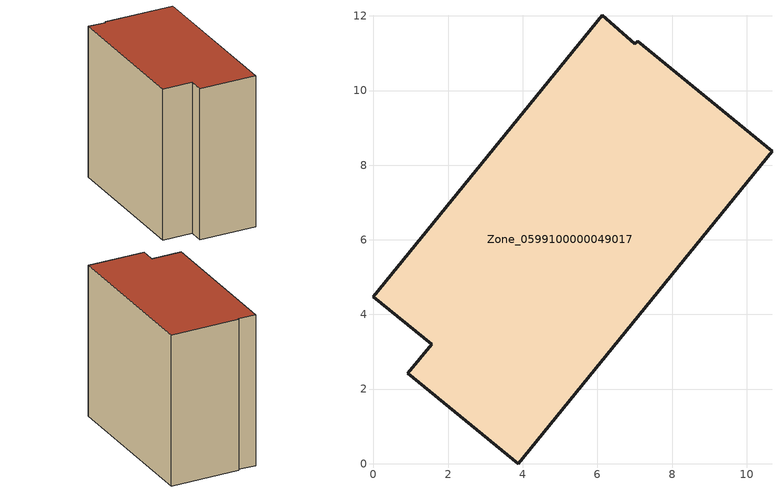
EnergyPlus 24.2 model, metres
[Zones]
Zone_0599100000049017
 floor ground (C_G): 7.08,11.32 10.68,8.38 3.88,0 0.92,2.42 1.56,3.2 0,4.48 6.13,12.02 7,11.25 z0
 wall outside (C_F): 1.56,3.2 0.92,2.42 3.88,0 10.68,8.38 7.08,11.32 7,11.25 6.13,12.02 0,4.48 1.56,3.2 z0:10.26
 roof outside (C_R): 10.68,8.38 7.08,11.32 7,11.25 6.13,12.02 0,4.48 1.56,3.2 0.92,2.42 3.88,0 z10.26
[BUILDING]
Pand.0599100000049017: North Axis=0; Terrain=City; Loads Convergence Tolerance Value=0.04; Temperature Convergence Tolerance Value=0.4; Solar Distribution=FullExterior; Maximum Number of Warmup Days=25; Minimum Number of Warmup Days=1
[Site:Location]
Rotterdam.The.Hague.AP_ZH_NLD Design_Conditions: Latitude=51.96; Longitude=4.45; Time Zone=1; Elevation=-4.5
[SITE:GROUNDTEMPERATURE:BUILDINGSURFACE]
18, 18, 18, 18, 18, 18, 18, 18, 18, 18, 18, 18
[MATERIAL] Thermal Absorptance=0.9; Solar Absorptance=0.7; Visible Absorptance=0.7
Name | Roughness | Thickness | Conductivity | Density | Specific Heat
G.TI.1946 | MediumSmooth | 0.15 | 1 | 540 | 1210
F.TI.1946 | Rough | 0.3 | 0.857143 | 1920 | 840
R.TI.1946 | MediumRough | 0.2 | 0.1 | 1500 | 1000
[CONSTRUCTION]
C_G: G.TI.1946
C_F: F.TI.1946
C_R: R.TI.1946
[ZONE]
Zone_0599100000049017: Type=1; Multiplier=1; Ceiling Height=Autocalculate; Volume=Autocalculate; Floor Area=autocalculate; Part of Total Floor Area=Yes
[ZONEINFILTRATION:DESIGNFLOWRATE]
Infil_Zone_0599100000049017: Zone or ZoneList or Space or SpaceList=Zone_0599100000049017; Schedule=AlwaysOn; Design Flow Rate Calculation Method=Flow/Area; Flow Rate per Floor Area=0.003; Constant Term Coefficient=1; Temperature Term Coefficient=0; Velocity Term Coefficient=0; Velocity Squared Term Coefficient=0
[HVACTEMPLATE:ZONE:IDEALLOADSAIRSYSTEM]
Zone_0599100000049017: Maximum Heating Supply Air Temperature=50; Minimum Cooling Supply Air Temperature=13; Maximum Heating Supply Air Humidity Ratio=0.0156; Minimum Cooling Supply Air Humidity Ratio=0.0077; Heating Limit=NoLimit; Cooling Limit=NoLimit; Dehumidification Control Type=ConstantSensibleHeatRatio; Cooling Sensible Heat Ratio=0.7; Dehumidification Setpoint=60; Humidification Control Type=None; Humidification Setpoint=30; Outdoor Air Method=None; Outdoor Air Flow Rate per Person=0.00944; Outdoor Air Flow Rate per Zone Floor Area=0; Outdoor Air Flow Rate per Zone=0; Demand Controlled Ventilation Type=None; Outdoor Air Economizer Type=NoEconomizer; Heat Recovery Type=None; Sensible Heat Recovery Effectiveness=0.7; Latent Heat Recovery Effectiveness=0.65
[ZONECONTROL:THERMOSTAT]
ThermostatControl_Zone_0599100000049017: Zone or ZoneList=Zone_0599100000049017; Control Type Schedule=DualSetpointControlType; Control 1=Thermostat_Zone_0599100000049017; Temperature Difference Between Cutout And Setpoint=0
[THERMOSTATSETPOINT:DUALSETPOINT]
Thermostat_Zone_0599100000049017: Heating Setpoint Temperature Schedule=HeatingSetpoint_Zone_0599100000049017; Cooling Setpoint Temperature Schedule=CoolingSetpoint_Zone_0599100000049017
[SCHEDULE:COMPACT]
HeatingSetpoint_Zone_0599100000049017: Through: 12/31, For: AllDays, Until: 24:00, 21
CoolingSetpoint_Zone_0599100000049017: Through: 12/31, For: AllDays, Until: 24:00, 24
DualSetpointControlType: Through: 12/31, For: AllDays, Until: 24:00, 4
AlwaysOn: Through: 12/31, For: AllDays, Until: 24:00, 1
